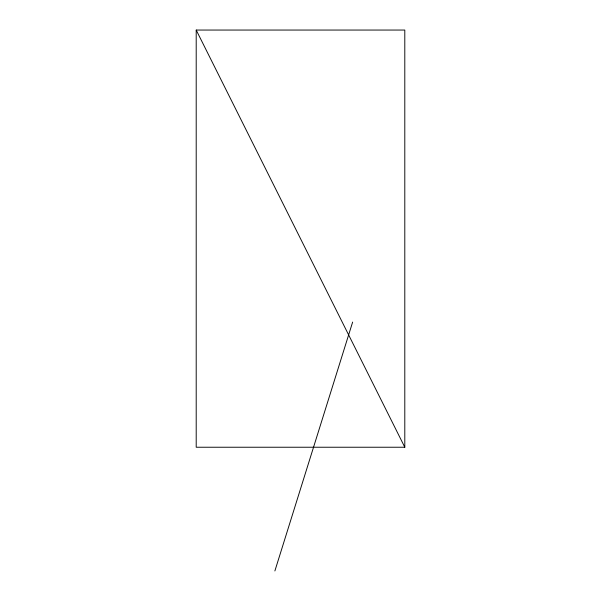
<?xml version="1.0" encoding="UTF-8"?>
<svg xmlns="http://www.w3.org/2000/svg" width="601" height="601" viewBox="0 0 601 601"><rect width="100%" height="100%" fill="white"/><g stroke="black" fill="none" stroke-linecap="round" stroke-linejoin="round"><path stroke-width="0.9" d="M274.875 570.95L352.644 322.076M196.204 30.05L404.796 30.05L404.796 447.234L196.204 447.234L196.204 30.05L404.796 447.234"/></g></svg>
